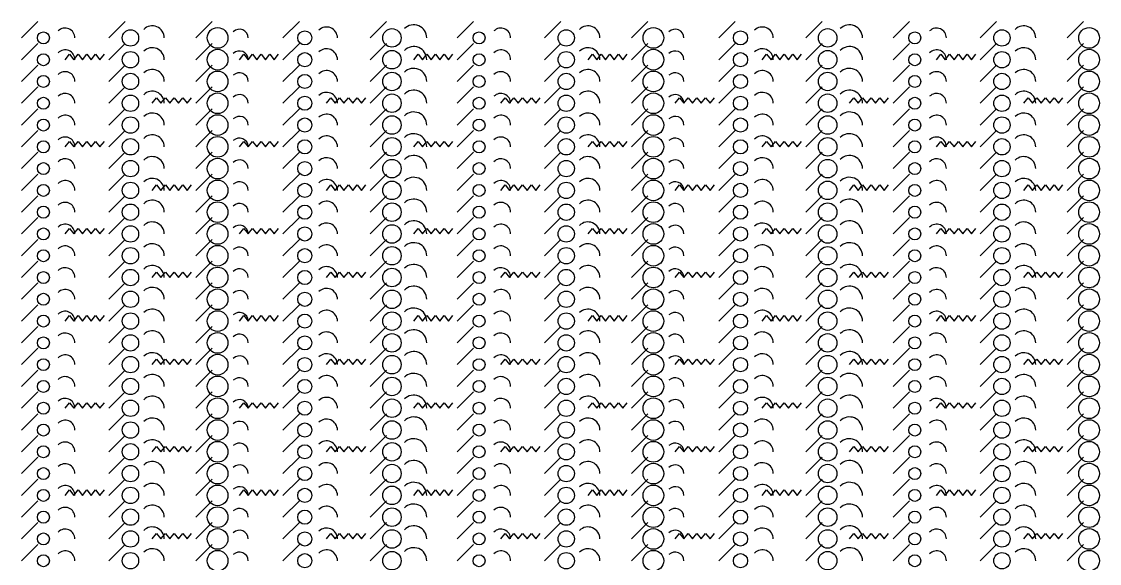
# Model space of a CAD drawing. Extents: x 0 to 1996, y -10 to 7965.
# Drawn here: x 0 to 990, y 1498 to 1995 of the extents above; entities that cross this region are included whole.
import ezdxf

# ---------------------------------------------------------------- set-up
doc = ezdxf.new("R2010")
doc.units = 0

msp = doc.modelspace()

# ---------------------------------------------------------------- linework, layer by layer
for p, q in [((0, 1980), (15, 1995)), ((80, 1980), (95, 1995)), ((160, 1980), (175, 1995)), ((240, 1980), (255, 1995)), ((320, 1980), (335, 1995)), ((400, 1980), (415, 1995)), ((480, 1980), (495, 1995)), ((560, 1980), (575, 1995)), ((640, 1980), (655, 1995)), ((720, 1980), (735, 1995)), ((800, 1980), (815, 1995)), ((880, 1980), (895, 1995)), ((960, 1980), (975, 1995)), ((0, 1960), (15, 1975)), ((80, 1960), (95, 1975)), ((160, 1960), (175, 1975)), ((240, 1960), (255, 1975)), ((320, 1960), (335, 1975)), ((400, 1960), (415, 1975)), ((480, 1960), (495, 1975)), ((560, 1960), (575, 1975)), ((640, 1960), (655, 1975)), ((720, 1960), (735, 1975)), ((800, 1960), (815, 1975)), ((880, 1960), (895, 1975)), ((960, 1960), (975, 1975)), ((0, 1940), (15, 1955)), ((80, 1940), (95, 1955)), ((160, 1940), (175, 1955)), ((240, 1940), (255, 1955)), ((320, 1940), (335, 1955)), ((400, 1940), (415, 1955)), ((480, 1940), (495, 1955)), ((560, 1940), (575, 1955)), ((640, 1940), (655, 1955)), ((720, 1940), (735, 1955)), ((800, 1940), (815, 1955)), ((880, 1940), (895, 1955)), ((960, 1940), (975, 1955)), ((0, 1920), (15, 1935)), ((80, 1920), (95, 1935)), ((160, 1920), (175, 1935)), ((240, 1920), (255, 1935)), ((320, 1920), (335, 1935)), ((400, 1920), (415, 1935)), ((480, 1920), (495, 1935)), ((560, 1920), (575, 1935)), ((640, 1920), (655, 1935)), ((720, 1920), (735, 1935)), ((800, 1920), (815, 1935)), ((880, 1920), (895, 1935)), ((960, 1920), (975, 1935)), ((0, 1900), (15, 1915)), ((80, 1900), (95, 1915)), ((160, 1900), (175, 1915)), ((240, 1900), (255, 1915)), ((320, 1900), (335, 1915)), ((400, 1900), (415, 1915)), ((480, 1900), (495, 1915)), ((560, 1900), (575, 1915)), ((640, 1900), (655, 1915)), ((720, 1900), (735, 1915)), ((800, 1900), (815, 1915)), ((880, 1900), (895, 1915)), ((960, 1900), (975, 1915)), ((0, 1880), (15, 1895)), ((80, 1880), (95, 1895)), ((160, 1880), (175, 1895)), ((240, 1880), (255, 1895)), ((320, 1880), (335, 1895)), ((400, 1880), (415, 1895)), ((480, 1880), (495, 1895)), ((560, 1880), (575, 1895)), ((640, 1880), (655, 1895)), ((720, 1880), (735, 1895)), ((800, 1880), (815, 1895)), ((880, 1880), (895, 1895)), ((960, 1880), (975, 1895)), ((0, 1860), (15, 1875)), ((80, 1860), (95, 1875)), ((160, 1860), (175, 1875)), ((240, 1860), (255, 1875)), ((320, 1860), (335, 1875)), ((400, 1860), (415, 1875)), ((480, 1860), (495, 1875)), ((560, 1860), (575, 1875)), ((640, 1860), (655, 1875)), ((720, 1860), (735, 1875)), ((800, 1860), (815, 1875)), ((880, 1860), (895, 1875)), ((960, 1860), (975, 1875)), ((0, 1840), (15, 1855)), ((80, 1840), (95, 1855)), ((160, 1840), (175, 1855)), ((240, 1840), (255, 1855)), ((320, 1840), (335, 1855)), ((400, 1840), (415, 1855)), ((480, 1840), (495, 1855)), ((560, 1840), (575, 1855)), ((640, 1840), (655, 1855)), ((720, 1840), (735, 1855)), ((800, 1840), (815, 1855)), ((880, 1840), (895, 1855)), ((960, 1840), (975, 1855)), ((0, 1820), (15, 1835)), ((80, 1820), (95, 1835)), ((160, 1820), (175, 1835)), ((240, 1820), (255, 1835)), ((320, 1820), (335, 1835)), ((400, 1820), (415, 1835)), ((480, 1820), (495, 1835)), ((560, 1820), (575, 1835)), ((640, 1820), (655, 1835)), ((720, 1820), (735, 1835)), ((800, 1820), (815, 1835)), ((880, 1820), (895, 1835)), ((960, 1820), (975, 1835)), ((0, 1800), (15, 1815)), ((80, 1800), (95, 1815)), ((160, 1800), (175, 1815)), ((240, 1800), (255, 1815)), ((320, 1800), (335, 1815)), ((400, 1800), (415, 1815)), ((480, 1800), (495, 1815)), ((560, 1800), (575, 1815)), ((640, 1800), (655, 1815)), ((720, 1800), (735, 1815)), ((800, 1800), (815, 1815)), ((880, 1800), (895, 1815)), ((960, 1800), (975, 1815)), ((0, 1780), (15, 1795)), ((80, 1780), (95, 1795)), ((160, 1780), (175, 1795)), ((240, 1780), (255, 1795)), ((320, 1780), (335, 1795)), ((400, 1780), (415, 1795)), ((480, 1780), (495, 1795)), ((560, 1780), (575, 1795)), ((640, 1780), (655, 1795)), ((720, 1780), (735, 1795)), ((800, 1780), (815, 1795)), ((880, 1780), (895, 1795)), ((960, 1780), (975, 1795)), ((0, 1760), (15, 1775)), ((80, 1760), (95, 1775)), ((160, 1760), (175, 1775)), ((240, 1760), (255, 1775)), ((320, 1760), (335, 1775)), ((400, 1760), (415, 1775)), ((480, 1760), (495, 1775)), ((560, 1760), (575, 1775)), ((640, 1760), (655, 1775)), ((720, 1760), (735, 1775)), ((800, 1760), (815, 1775)), ((880, 1760), (895, 1775)), ((960, 1760), (975, 1775)), ((0, 1740), (15, 1755)), ((80, 1740), (95, 1755)), ((160, 1740), (175, 1755)), ((240, 1740), (255, 1755)), ((320, 1740), (335, 1755)), ((400, 1740), (415, 1755)), ((480, 1740), (495, 1755)), ((560, 1740), (575, 1755)), ((640, 1740), (655, 1755)), ((720, 1740), (735, 1755)), ((800, 1740), (815, 1755)), ((880, 1740), (895, 1755)), ((960, 1740), (975, 1755)), ((0, 1720), (15, 1735)), ((80, 1720), (95, 1735)), ((160, 1720), (175, 1735)), ((240, 1720), (255, 1735)), ((320, 1720), (335, 1735)), ((400, 1720), (415, 1735)), ((480, 1720), (495, 1735)), ((560, 1720), (575, 1735)), ((640, 1720), (655, 1735)), ((720, 1720), (735, 1735)), ((800, 1720), (815, 1735)), ((880, 1720), (895, 1735)), ((960, 1720), (975, 1735)), ((0, 1700), (15, 1715)), ((80, 1700), (95, 1715)), ((160, 1700), (175, 1715)), ((240, 1700), (255, 1715)), ((320, 1700), (335, 1715)), ((400, 1700), (415, 1715)), ((480, 1700), (495, 1715)), ((560, 1700), (575, 1715)), ((640, 1700), (655, 1715)), ((720, 1700), (735, 1715)), ((800, 1700), (815, 1715)), ((880, 1700), (895, 1715)), ((960, 1700), (975, 1715)), ((0, 1680), (15, 1695)), ((80, 1680), (95, 1695)), ((160, 1680), (175, 1695)), ((240, 1680), (255, 1695)), ((320, 1680), (335, 1695)), ((400, 1680), (415, 1695)), ((480, 1680), (495, 1695)), ((560, 1680), (575, 1695)), ((640, 1680), (655, 1695)), ((720, 1680), (735, 1695)), ((800, 1680), (815, 1695)), ((880, 1680), (895, 1695)), ((960, 1680), (975, 1695)), ((0, 1660), (15, 1675)), ((80, 1660), (95, 1675)), ((160, 1660), (175, 1675)), ((240, 1660), (255, 1675)), ((320, 1660), (335, 1675)), ((400, 1660), (415, 1675)), ((480, 1660), (495, 1675)), ((560, 1660), (575, 1675)), ((640, 1660), (655, 1675)), ((720, 1660), (735, 1675)), ((800, 1660), (815, 1675)), ((880, 1660), (895, 1675)), ((960, 1660), (975, 1675)), ((0, 1640), (15, 1655)), ((80, 1640), (95, 1655)), ((160, 1640), (175, 1655)), ((240, 1640), (255, 1655)), ((320, 1640), (335, 1655)), ((400, 1640), (415, 1655)), ((480, 1640), (495, 1655)), ((560, 1640), (575, 1655)), ((640, 1640), (655, 1655)), ((720, 1640), (735, 1655)), ((800, 1640), (815, 1655)), ((880, 1640), (895, 1655)), ((960, 1640), (975, 1655)), ((0, 1620), (15, 1635)), ((80, 1620), (95, 1635)), ((160, 1620), (175, 1635)), ((240, 1620), (255, 1635)), ((320, 1620), (335, 1635)), ((400, 1620), (415, 1635)), ((480, 1620), (495, 1635)), ((560, 1620), (575, 1635)), ((640, 1620), (655, 1635)), ((720, 1620), (735, 1635)), ((800, 1620), (815, 1635)), ((880, 1620), (895, 1635)), ((960, 1620), (975, 1635)), ((0, 1600), (15, 1615)), ((80, 1600), (95, 1615)), ((160, 1600), (175, 1615)), ((240, 1600), (255, 1615)), ((320, 1600), (335, 1615)), ((400, 1600), (415, 1615)), ((480, 1600), (495, 1615)), ((560, 1600), (575, 1615)), ((640, 1600), (655, 1615)), ((720, 1600), (735, 1615)), ((800, 1600), (815, 1615)), ((880, 1600), (895, 1615)), ((960, 1600), (975, 1615)), ((0, 1580), (15, 1595)), ((80, 1580), (95, 1595)), ((160, 1580), (175, 1595)), ((240, 1580), (255, 1595)), ((320, 1580), (335, 1595)), ((400, 1580), (415, 1595)), ((480, 1580), (495, 1595)), ((560, 1580), (575, 1595)), ((640, 1580), (655, 1595)), ((720, 1580), (735, 1595)), ((800, 1580), (815, 1595)), ((880, 1580), (895, 1595)), ((960, 1580), (975, 1595)), ((0, 1560), (15, 1575)), ((80, 1560), (95, 1575)), ((160, 1560), (175, 1575)), ((240, 1560), (255, 1575)), ((320, 1560), (335, 1575)), ((400, 1560), (415, 1575)), ((480, 1560), (495, 1575)), ((560, 1560), (575, 1575)), ((640, 1560), (655, 1575)), ((720, 1560), (735, 1575)), ((800, 1560), (815, 1575)), ((880, 1560), (895, 1575)), ((960, 1560), (975, 1575)), ((0, 1540), (15, 1555)), ((80, 1540), (95, 1555)), ((160, 1540), (175, 1555)), ((240, 1540), (255, 1555)), ((320, 1540), (335, 1555)), ((400, 1540), (415, 1555)), ((480, 1540), (495, 1555)), ((560, 1540), (575, 1555)), ((640, 1540), (655, 1555)), ((720, 1540), (735, 1555)), ((800, 1540), (815, 1555)), ((880, 1540), (895, 1555)), ((960, 1540), (975, 1555)), ((0, 1520), (15, 1535)), ((80, 1520), (95, 1535)), ((160, 1520), (175, 1535)), ((240, 1520), (255, 1535)), ((320, 1520), (335, 1535)), ((400, 1520), (415, 1535)), ((480, 1520), (495, 1535)), ((560, 1520), (575, 1535)), ((640, 1520), (655, 1535)), ((720, 1520), (735, 1535)), ((800, 1520), (815, 1535)), ((880, 1520), (895, 1535)), ((960, 1520), (975, 1535)), ((0, 1500), (15, 1515)), ((80, 1500), (95, 1515)), ((160, 1500), (175, 1515)), ((240, 1500), (255, 1515)), ((320, 1500), (335, 1515)), ((400, 1500), (415, 1515)), ((480, 1500), (495, 1515)), ((560, 1500), (575, 1515)), ((640, 1500), (655, 1515)), ((720, 1500), (735, 1515)), ((800, 1500), (815, 1515)), ((880, 1500), (895, 1515)), ((960, 1500), (975, 1515))]:
    msp.add_line(p, q)
for points in [[(40, 1960), (44, 1965), (48, 1960), (52, 1965), (56, 1960), (60, 1965), (64, 1960), (68, 1965), (72, 1960), (76, 1965)], [(200, 1960), (204, 1965), (208, 1960), (212, 1965), (216, 1960), (220, 1965), (224, 1960), (228, 1965), (232, 1960), (236, 1965)], [(360, 1960), (364, 1965), (368, 1960), (372, 1965), (376, 1960), (380, 1965), (384, 1960), (388, 1965), (392, 1960), (396, 1965)], [(520, 1960), (524, 1965), (528, 1960), (532, 1965), (536, 1960), (540, 1965), (544, 1960), (548, 1965), (552, 1960), (556, 1965)], [(680, 1960), (684, 1965), (688, 1960), (692, 1965), (696, 1960), (700, 1965), (704, 1960), (708, 1965), (712, 1960), (716, 1965)], [(840, 1960), (844, 1965), (848, 1960), (852, 1965), (856, 1960), (860, 1965), (864, 1960), (868, 1965), (872, 1960), (876, 1965)], [(120, 1920), (124, 1925), (128, 1920), (132, 1925), (136, 1920), (140, 1925), (144, 1920), (148, 1925), (152, 1920), (156, 1925)], [(280, 1920), (284, 1925), (288, 1920), (292, 1925), (296, 1920), (300, 1925), (304, 1920), (308, 1925), (312, 1920), (316, 1925)], [(440, 1920), (444, 1925), (448, 1920), (452, 1925), (456, 1920), (460, 1925), (464, 1920), (468, 1925), (472, 1920), (476, 1925)], [(600, 1920), (604, 1925), (608, 1920), (612, 1925), (616, 1920), (620, 1925), (624, 1920), (628, 1925), (632, 1920), (636, 1925)], [(760, 1920), (764, 1925), (768, 1920), (772, 1925), (776, 1920), (780, 1925), (784, 1920), (788, 1925), (792, 1920), (796, 1925)], [(920, 1920), (924, 1925), (928, 1920), (932, 1925), (936, 1920), (940, 1925), (944, 1920), (948, 1925), (952, 1920), (956, 1925)], [(40, 1880), (44, 1885), (48, 1880), (52, 1885), (56, 1880), (60, 1885), (64, 1880), (68, 1885), (72, 1880), (76, 1885)], [(200, 1880), (204, 1885), (208, 1880), (212, 1885), (216, 1880), (220, 1885), (224, 1880), (228, 1885), (232, 1880), (236, 1885)], [(360, 1880), (364, 1885), (368, 1880), (372, 1885), (376, 1880), (380, 1885), (384, 1880), (388, 1885), (392, 1880), (396, 1885)], [(520, 1880), (524, 1885), (528, 1880), (532, 1885), (536, 1880), (540, 1885), (544, 1880), (548, 1885), (552, 1880), (556, 1885)], [(680, 1880), (684, 1885), (688, 1880), (692, 1885), (696, 1880), (700, 1885), (704, 1880), (708, 1885), (712, 1880), (716, 1885)], [(840, 1880), (844, 1885), (848, 1880), (852, 1885), (856, 1880), (860, 1885), (864, 1880), (868, 1885), (872, 1880), (876, 1885)], [(120, 1840), (124, 1845), (128, 1840), (132, 1845), (136, 1840), (140, 1845), (144, 1840), (148, 1845), (152, 1840), (156, 1845)], [(280, 1840), (284, 1845), (288, 1840), (292, 1845), (296, 1840), (300, 1845), (304, 1840), (308, 1845), (312, 1840), (316, 1845)], [(440, 1840), (444, 1845), (448, 1840), (452, 1845), (456, 1840), (460, 1845), (464, 1840), (468, 1845), (472, 1840), (476, 1845)], [(600, 1840), (604, 1845), (608, 1840), (612, 1845), (616, 1840), (620, 1845), (624, 1840), (628, 1845), (632, 1840), (636, 1845)], [(760, 1840), (764, 1845), (768, 1840), (772, 1845), (776, 1840), (780, 1845), (784, 1840), (788, 1845), (792, 1840), (796, 1845)], [(920, 1840), (924, 1845), (928, 1840), (932, 1845), (936, 1840), (940, 1845), (944, 1840), (948, 1845), (952, 1840), (956, 1845)], [(40, 1800), (44, 1805), (48, 1800), (52, 1805), (56, 1800), (60, 1805), (64, 1800), (68, 1805), (72, 1800), (76, 1805)], [(200, 1800), (204, 1805), (208, 1800), (212, 1805), (216, 1800), (220, 1805), (224, 1800), (228, 1805), (232, 1800), (236, 1805)], [(360, 1800), (364, 1805), (368, 1800), (372, 1805), (376, 1800), (380, 1805), (384, 1800), (388, 1805), (392, 1800), (396, 1805)], [(520, 1800), (524, 1805), (528, 1800), (532, 1805), (536, 1800), (540, 1805), (544, 1800), (548, 1805), (552, 1800), (556, 1805)], [(680, 1800), (684, 1805), (688, 1800), (692, 1805), (696, 1800), (700, 1805), (704, 1800), (708, 1805), (712, 1800), (716, 1805)], [(840, 1800), (844, 1805), (848, 1800), (852, 1805), (856, 1800), (860, 1805), (864, 1800), (868, 1805), (872, 1800), (876, 1805)], [(120, 1760), (124, 1765), (128, 1760), (132, 1765), (136, 1760), (140, 1765), (144, 1760), (148, 1765), (152, 1760), (156, 1765)], [(280, 1760), (284, 1765), (288, 1760), (292, 1765), (296, 1760), (300, 1765), (304, 1760), (308, 1765), (312, 1760), (316, 1765)], [(440, 1760), (444, 1765), (448, 1760), (452, 1765), (456, 1760), (460, 1765), (464, 1760), (468, 1765), (472, 1760), (476, 1765)], [(600, 1760), (604, 1765), (608, 1760), (612, 1765), (616, 1760), (620, 1765), (624, 1760), (628, 1765), (632, 1760), (636, 1765)], [(760, 1760), (764, 1765), (768, 1760), (772, 1765), (776, 1760), (780, 1765), (784, 1760), (788, 1765), (792, 1760), (796, 1765)], [(920, 1760), (924, 1765), (928, 1760), (932, 1765), (936, 1760), (940, 1765), (944, 1760), (948, 1765), (952, 1760), (956, 1765)], [(40, 1720), (44, 1725), (48, 1720), (52, 1725), (56, 1720), (60, 1725), (64, 1720), (68, 1725), (72, 1720), (76, 1725)], [(200, 1720), (204, 1725), (208, 1720), (212, 1725), (216, 1720), (220, 1725), (224, 1720), (228, 1725), (232, 1720), (236, 1725)], [(360, 1720), (364, 1725), (368, 1720), (372, 1725), (376, 1720), (380, 1725), (384, 1720), (388, 1725), (392, 1720), (396, 1725)], [(520, 1720), (524, 1725), (528, 1720), (532, 1725), (536, 1720), (540, 1725), (544, 1720), (548, 1725), (552, 1720), (556, 1725)], [(680, 1720), (684, 1725), (688, 1720), (692, 1725), (696, 1720), (700, 1725), (704, 1720), (708, 1725), (712, 1720), (716, 1725)], [(840, 1720), (844, 1725), (848, 1720), (852, 1725), (856, 1720), (860, 1725), (864, 1720), (868, 1725), (872, 1720), (876, 1725)], [(120, 1680), (124, 1685), (128, 1680), (132, 1685), (136, 1680), (140, 1685), (144, 1680), (148, 1685), (152, 1680), (156, 1685)], [(280, 1680), (284, 1685), (288, 1680), (292, 1685), (296, 1680), (300, 1685), (304, 1680), (308, 1685), (312, 1680), (316, 1685)], [(440, 1680), (444, 1685), (448, 1680), (452, 1685), (456, 1680), (460, 1685), (464, 1680), (468, 1685), (472, 1680), (476, 1685)], [(600, 1680), (604, 1685), (608, 1680), (612, 1685), (616, 1680), (620, 1685), (624, 1680), (628, 1685), (632, 1680), (636, 1685)], [(760, 1680), (764, 1685), (768, 1680), (772, 1685), (776, 1680), (780, 1685), (784, 1680), (788, 1685), (792, 1680), (796, 1685)], [(920, 1680), (924, 1685), (928, 1680), (932, 1685), (936, 1680), (940, 1685), (944, 1680), (948, 1685), (952, 1680), (956, 1685)], [(40, 1640), (44, 1645), (48, 1640), (52, 1645), (56, 1640), (60, 1645), (64, 1640), (68, 1645), (72, 1640), (76, 1645)], [(200, 1640), (204, 1645), (208, 1640), (212, 1645), (216, 1640), (220, 1645), (224, 1640), (228, 1645), (232, 1640), (236, 1645)], [(360, 1640), (364, 1645), (368, 1640), (372, 1645), (376, 1640), (380, 1645), (384, 1640), (388, 1645), (392, 1640), (396, 1645)], [(520, 1640), (524, 1645), (528, 1640), (532, 1645), (536, 1640), (540, 1645), (544, 1640), (548, 1645), (552, 1640), (556, 1645)], [(680, 1640), (684, 1645), (688, 1640), (692, 1645), (696, 1640), (700, 1645), (704, 1640), (708, 1645), (712, 1640), (716, 1645)], [(840, 1640), (844, 1645), (848, 1640), (852, 1645), (856, 1640), (860, 1645), (864, 1640), (868, 1645), (872, 1640), (876, 1645)], [(120, 1600), (124, 1605), (128, 1600), (132, 1605), (136, 1600), (140, 1605), (144, 1600), (148, 1605), (152, 1600), (156, 1605)], [(280, 1600), (284, 1605), (288, 1600), (292, 1605), (296, 1600), (300, 1605), (304, 1600), (308, 1605), (312, 1600), (316, 1605)], [(440, 1600), (444, 1605), (448, 1600), (452, 1605), (456, 1600), (460, 1605), (464, 1600), (468, 1605), (472, 1600), (476, 1605)], [(600, 1600), (604, 1605), (608, 1600), (612, 1605), (616, 1600), (620, 1605), (624, 1600), (628, 1605), (632, 1600), (636, 1605)], [(760, 1600), (764, 1605), (768, 1600), (772, 1605), (776, 1600), (780, 1605), (784, 1600), (788, 1605), (792, 1600), (796, 1605)], [(920, 1600), (924, 1605), (928, 1600), (932, 1605), (936, 1600), (940, 1605), (944, 1600), (948, 1605), (952, 1600), (956, 1605)], [(40, 1560), (44, 1565), (48, 1560), (52, 1565), (56, 1560), (60, 1565), (64, 1560), (68, 1565), (72, 1560), (76, 1565)], [(200, 1560), (204, 1565), (208, 1560), (212, 1565), (216, 1560), (220, 1565), (224, 1560), (228, 1565), (232, 1560), (236, 1565)], [(360, 1560), (364, 1565), (368, 1560), (372, 1565), (376, 1560), (380, 1565), (384, 1560), (388, 1565), (392, 1560), (396, 1565)], [(520, 1560), (524, 1565), (528, 1560), (532, 1565), (536, 1560), (540, 1565), (544, 1560), (548, 1565), (552, 1560), (556, 1565)], [(680, 1560), (684, 1565), (688, 1560), (692, 1565), (696, 1560), (700, 1565), (704, 1560), (708, 1565), (712, 1560), (716, 1565)], [(840, 1560), (844, 1565), (848, 1560), (852, 1565), (856, 1560), (860, 1565), (864, 1560), (868, 1565), (872, 1560), (876, 1565)], [(120, 1520), (124, 1525), (128, 1520), (132, 1525), (136, 1520), (140, 1525), (144, 1520), (148, 1525), (152, 1520), (156, 1525)], [(280, 1520), (284, 1525), (288, 1520), (292, 1525), (296, 1520), (300, 1525), (304, 1520), (308, 1525), (312, 1520), (316, 1525)], [(440, 1520), (444, 1525), (448, 1520), (452, 1525), (456, 1520), (460, 1525), (464, 1520), (468, 1525), (472, 1520), (476, 1525)], [(600, 1520), (604, 1525), (608, 1520), (612, 1525), (616, 1520), (620, 1525), (624, 1520), (628, 1525), (632, 1520), (636, 1525)], [(760, 1520), (764, 1525), (768, 1520), (772, 1525), (776, 1520), (780, 1525), (784, 1520), (788, 1525), (792, 1520), (796, 1525)], [(920, 1520), (924, 1525), (928, 1520), (932, 1525), (936, 1520), (940, 1525), (944, 1520), (948, 1525), (952, 1520), (956, 1525)]]:
    msp.add_lwpolyline(points)
for centre, radius in [((180, 1980), 9.5), ((580, 1980), 9.5), ((980, 1980), 9.5), ((20, 1980), 5.5), ((100, 1980), 7.5), ((260, 1980), 6.5), ((340, 1980), 8.5), ((420, 1980), 5.5), ((500, 1980), 7.5), ((660, 1980), 6.5), ((740, 1980), 8.5), ((820, 1980), 5.5), ((900, 1980), 7.5), ((180, 1960), 9.5), ((580, 1960), 9.5), ((980, 1960), 9.5), ((20, 1960), 5.5), ((100, 1960), 7.5), ((260, 1960), 6.5), ((340, 1960), 8.5), ((420, 1960), 5.5), ((500, 1960), 7.5), ((660, 1960), 6.5), ((740, 1960), 8.5), ((820, 1960), 5.5), ((900, 1960), 7.5), ((180, 1940), 9.5), ((580, 1940), 9.5), ((980, 1940), 9.5), ((20, 1940), 5.5), ((100, 1940), 7.5), ((260, 1940), 6.5), ((340, 1940), 8.5), ((420, 1940), 5.5), ((500, 1940), 7.5), ((660, 1940), 6.5), ((740, 1940), 8.5), ((820, 1940), 5.5), ((900, 1940), 7.5), ((20, 1920), 5.5), ((100, 1920), 7.5), ((180, 1920), 9.5), ((260, 1920), 6.5), ((340, 1920), 8.5), ((420, 1920), 5.5), ((500, 1920), 7.5), ((580, 1920), 9.5), ((660, 1920), 6.5), ((740, 1920), 8.5), ((820, 1920), 5.5), ((900, 1920), 7.5), ((980, 1920), 9.5), ((20, 1900), 5.5), ((100, 1900), 7.5), ((180, 1900), 9.5), ((260, 1900), 6.5), ((340, 1900), 8.5), ((420, 1900), 5.5), ((500, 1900), 7.5), ((580, 1900), 9.5), ((660, 1900), 6.5), ((740, 1900), 8.5), ((820, 1900), 5.5), ((900, 1900), 7.5), ((980, 1900), 9.5), ((20, 1880), 5.5), ((100, 1880), 7.5), ((180, 1880), 9.5), ((260, 1880), 6.5), ((340, 1880), 8.5), ((420, 1880), 5.5), ((500, 1880), 7.5), ((580, 1880), 9.5), ((660, 1880), 6.5), ((740, 1880), 8.5), ((820, 1880), 5.5), ((900, 1880), 7.5), ((980, 1880), 9.5), ((20, 1860), 5.5), ((100, 1860), 7.5), ((180, 1860), 9.5), ((260, 1860), 6.5), ((340, 1860), 8.5), ((420, 1860), 5.5), ((500, 1860), 7.5), ((580, 1860), 9.5), ((660, 1860), 6.5), ((740, 1860), 8.5), ((820, 1860), 5.5), ((900, 1860), 7.5), ((980, 1860), 9.5), ((20, 1840), 5.5), ((100, 1840), 7.5), ((180, 1840), 9.5), ((260, 1840), 6.5), ((340, 1840), 8.5), ((420, 1840), 5.5), ((500, 1840), 7.5), ((580, 1840), 9.5), ((660, 1840), 6.5), ((740, 1840), 8.5), ((820, 1840), 5.5), ((900, 1840), 7.5), ((980, 1840), 9.5), ((20, 1820), 5.5), ((100, 1820), 7.5), ((180, 1820), 9.5), ((260, 1820), 6.5), ((340, 1820), 8.5), ((420, 1820), 5.5), ((500, 1820), 7.5), ((580, 1820), 9.5), ((660, 1820), 6.5), ((740, 1820), 8.5), ((820, 1820), 5.5), ((900, 1820), 7.5), ((980, 1820), 9.5), ((20, 1800), 5.5), ((100, 1800), 7.5), ((180, 1800), 9.5), ((260, 1800), 6.5), ((340, 1800), 8.5), ((420, 1800), 5.5), ((500, 1800), 7.5), ((580, 1800), 9.5), ((660, 1800), 6.5), ((740, 1800), 8.5), ((820, 1800), 5.5), ((900, 1800), 7.5), ((980, 1800), 9.5), ((20, 1780), 5.5), ((100, 1780), 7.5), ((180, 1780), 9.5), ((260, 1780), 6.5), ((340, 1780), 8.5), ((420, 1780), 5.5), ((500, 1780), 7.5), ((580, 1780), 9.5), ((660, 1780), 6.5), ((740, 1780), 8.5), ((820, 1780), 5.5), ((900, 1780), 7.5), ((980, 1780), 9.5), ((20, 1760), 5.5), ((100, 1760), 7.5), ((180, 1760), 9.5), ((260, 1760), 6.5), ((340, 1760), 8.5), ((420, 1760), 5.5), ((500, 1760), 7.5), ((580, 1760), 9.5), ((660, 1760), 6.5), ((740, 1760), 8.5), ((820, 1760), 5.5), ((900, 1760), 7.5), ((980, 1760), 9.5), ((20, 1740), 5.5), ((100, 1740), 7.5), ((180, 1740), 9.5), ((260, 1740), 6.5), ((340, 1740), 8.5), ((420, 1740), 5.5), ((500, 1740), 7.5), ((580, 1740), 9.5), ((660, 1740), 6.5), ((740, 1740), 8.5), ((820, 1740), 5.5), ((900, 1740), 7.5), ((980, 1740), 9.5), ((20, 1720), 5.5), ((100, 1720), 7.5), ((180, 1720), 9.5), ((260, 1720), 6.5), ((340, 1720), 8.5), ((420, 1720), 5.5), ((500, 1720), 7.5), ((580, 1720), 9.5), ((660, 1720), 6.5), ((740, 1720), 8.5), ((820, 1720), 5.5), ((900, 1720), 7.5), ((980, 1720), 9.5), ((20, 1700), 5.5), ((100, 1700), 7.5), ((180, 1700), 9.5), ((260, 1700), 6.5), ((340, 1700), 8.5), ((420, 1700), 5.5), ((500, 1700), 7.5), ((580, 1700), 9.5), ((660, 1700), 6.5), ((740, 1700), 8.5), ((820, 1700), 5.5), ((900, 1700), 7.5), ((980, 1700), 9.5), ((20, 1680), 5.5), ((100, 1680), 7.5), ((180, 1680), 9.5), ((260, 1680), 6.5), ((340, 1680), 8.5), ((420, 1680), 5.5), ((500, 1680), 7.5), ((580, 1680), 9.5), ((660, 1680), 6.5), ((740, 1680), 8.5), ((820, 1680), 5.5), ((900, 1680), 7.5), ((980, 1680), 9.5), ((20, 1660), 5.5), ((100, 1660), 7.5), ((180, 1660), 9.5), ((260, 1660), 6.5), ((340, 1660), 8.5), ((420, 1660), 5.5), ((500, 1660), 7.5), ((580, 1660), 9.5), ((660, 1660), 6.5), ((740, 1660), 8.5), ((820, 1660), 5.5), ((900, 1660), 7.5), ((980, 1660), 9.5), ((20, 1640), 5.5), ((100, 1640), 7.5), ((180, 1640), 9.5), ((260, 1640), 6.5), ((340, 1640), 8.5), ((420, 1640), 5.5), ((500, 1640), 7.5), ((580, 1640), 9.5), ((660, 1640), 6.5), ((740, 1640), 8.5), ((820, 1640), 5.5), ((900, 1640), 7.5), ((980, 1640), 9.5), ((20, 1620), 5.5), ((100, 1620), 7.5), ((180, 1620), 9.5), ((260, 1620), 6.5), ((340, 1620), 8.5), ((420, 1620), 5.5), ((500, 1620), 7.5), ((580, 1620), 9.5), ((660, 1620), 6.5), ((740, 1620), 8.5), ((820, 1620), 5.5), ((900, 1620), 7.5), ((980, 1620), 9.5), ((20, 1600), 5.5), ((100, 1600), 7.5), ((180, 1600), 9.5), ((260, 1600), 6.5), ((340, 1600), 8.5), ((420, 1600), 5.5), ((500, 1600), 7.5), ((580, 1600), 9.5), ((660, 1600), 6.5), ((740, 1600), 8.5), ((820, 1600), 5.5), ((900, 1600), 7.5), ((980, 1600), 9.5), ((20, 1580), 5.5), ((100, 1580), 7.5), ((180, 1580), 9.5), ((260, 1580), 6.5), ((340, 1580), 8.5), ((420, 1580), 5.5), ((500, 1580), 7.5), ((580, 1580), 9.5), ((660, 1580), 6.5), ((740, 1580), 8.5), ((820, 1580), 5.5), ((900, 1580), 7.5), ((980, 1580), 9.5), ((20, 1560), 5.5), ((100, 1560), 7.5), ((180, 1560), 9.5), ((260, 1560), 6.5), ((340, 1560), 8.5), ((420, 1560), 5.5), ((500, 1560), 7.5), ((580, 1560), 9.5), ((660, 1560), 6.5), ((740, 1560), 8.5), ((820, 1560), 5.5), ((900, 1560), 7.5), ((980, 1560), 9.5), ((20, 1540), 5.5), ((100, 1540), 7.5), ((180, 1540), 9.5), ((260, 1540), 6.5), ((340, 1540), 8.5), ((420, 1540), 5.5), ((500, 1540), 7.5), ((580, 1540), 9.5), ((660, 1540), 6.5), ((740, 1540), 8.5), ((820, 1540), 5.5), ((900, 1540), 7.5), ((980, 1540), 9.5), ((20, 1520), 5.5), ((100, 1520), 7.5), ((180, 1520), 9.5), ((260, 1520), 6.5), ((340, 1520), 8.5), ((420, 1520), 5.5), ((500, 1520), 7.5), ((580, 1520), 9.5), ((660, 1520), 6.5), ((740, 1520), 8.5), ((820, 1520), 5.5), ((900, 1520), 7.5), ((980, 1520), 9.5), ((20, 1500), 5.5), ((100, 1500), 7.5), ((180, 1500), 9.5), ((260, 1500), 6.5), ((340, 1500), 8.5), ((420, 1500), 5.5), ((500, 1500), 7.5), ((580, 1500), 9.5), ((660, 1500), 6.5), ((740, 1500), 8.5), ((820, 1500), 5.5), ((900, 1500), 7.5), ((980, 1500), 9.5)]:
    msp.add_circle(centre, radius)
for centre, radius in [((40, 1980), 9), ((120, 1980), 11), ((280, 1980), 10), ((360, 1980), 12), ((440, 1980), 9), ((520, 1980), 11), ((680, 1980), 10), ((760, 1980), 12), ((840, 1980), 9), ((920, 1980), 11), ((200, 1980), 8), ((600, 1980), 8), ((120, 1960), 11), ((280, 1960), 10), ((360, 1960), 12), ((520, 1960), 11), ((680, 1960), 10), ((760, 1960), 12), ((920, 1960), 11), ((40, 1960), 9), ((200, 1960), 8), ((440, 1960), 9), ((600, 1960), 8), ((840, 1960), 9), ((120, 1940), 11), ((280, 1940), 10), ((360, 1940), 12), ((520, 1940), 11), ((680, 1940), 10), ((760, 1940), 12), ((920, 1940), 11), ((40, 1940), 9), ((200, 1940), 8), ((440, 1940), 9), ((600, 1940), 8), ((840, 1940), 9), ((120, 1920), 11), ((280, 1920), 10), ((360, 1920), 12), ((520, 1920), 11), ((680, 1920), 10), ((760, 1920), 12), ((920, 1920), 11), ((40, 1920), 9), ((200, 1920), 8), ((440, 1920), 9), ((600, 1920), 8), ((840, 1920), 9), ((120, 1900), 11), ((280, 1900), 10), ((360, 1900), 12), ((520, 1900), 11), ((680, 1900), 10), ((760, 1900), 12), ((920, 1900), 11), ((40, 1900), 9), ((200, 1900), 8), ((440, 1900), 9), ((600, 1900), 8), ((840, 1900), 9), ((120, 1880), 11), ((280, 1880), 10), ((360, 1880), 12), ((520, 1880), 11), ((680, 1880), 10), ((760, 1880), 12), ((920, 1880), 11), ((40, 1880), 9), ((200, 1880), 8), ((440, 1880), 9), ((600, 1880), 8), ((840, 1880), 9), ((120, 1860), 11), ((360, 1860), 12), ((520, 1860), 11), ((760, 1860), 12), ((920, 1860), 11), ((40, 1860), 9), ((200, 1860), 8), ((280, 1860), 10), ((440, 1860), 9), ((600, 1860), 8), ((680, 1860), 10), ((840, 1860), 9), ((120, 1840), 11), ((360, 1840), 12), ((520, 1840), 11), ((760, 1840), 12), ((920, 1840), 11), ((40, 1840), 9), ((200, 1840), 8), ((280, 1840), 10), ((440, 1840), 9), ((600, 1840), 8), ((680, 1840), 10), ((840, 1840), 9), ((120, 1820), 11), ((360, 1820), 12), ((520, 1820), 11), ((760, 1820), 12), ((920, 1820), 11), ((40, 1820), 9), ((200, 1820), 8), ((280, 1820), 10), ((440, 1820), 9), ((600, 1820), 8), ((680, 1820), 10), ((840, 1820), 9), ((120, 1800), 11), ((360, 1800), 12), ((520, 1800), 11), ((760, 1800), 12), ((920, 1800), 11), ((40, 1800), 9), ((200, 1800), 8), ((280, 1800), 10), ((440, 1800), 9), ((600, 1800), 8), ((680, 1800), 10), ((840, 1800), 9), ((120, 1780), 11), ((360, 1780), 12), ((520, 1780), 11), ((760, 1780), 12), ((920, 1780), 11), ((40, 1780), 9), ((200, 1780), 8), ((280, 1780), 10), ((440, 1780), 9), ((600, 1780), 8), ((680, 1780), 10), ((840, 1780), 9), ((360, 1760), 12), ((760, 1760), 12), ((40, 1760), 9), ((120, 1760), 11), ((200, 1760), 8), ((280, 1760), 10), ((440, 1760), 9), ((520, 1760), 11), ((600, 1760), 8), ((680, 1760), 10), ((840, 1760), 9), ((920, 1760), 11), ((360, 1740), 12), ((760, 1740), 12), ((40, 1740), 9), ((120, 1740), 11), ((200, 1740), 8), ((280, 1740), 10), ((440, 1740), 9), ((520, 1740), 11), ((600, 1740), 8), ((680, 1740), 10), ((840, 1740), 9), ((920, 1740), 11), ((360, 1720), 12), ((760, 1720), 12), ((40, 1720), 9), ((120, 1720), 11), ((200, 1720), 8), ((280, 1720), 10), ((440, 1720), 9), ((520, 1720), 11), ((600, 1720), 8), ((680, 1720), 10), ((840, 1720), 9), ((920, 1720), 11), ((360, 1700), 12), ((760, 1700), 12), ((40, 1700), 9), ((120, 1700), 11), ((200, 1700), 8), ((280, 1700), 10), ((440, 1700), 9), ((520, 1700), 11), ((600, 1700), 8), ((680, 1700), 10), ((840, 1700), 9), ((920, 1700), 11), ((40, 1680), 9), ((120, 1680), 11), ((200, 1680), 8), ((280, 1680), 10), ((360, 1680), 12), ((440, 1680), 9), ((520, 1680), 11), ((600, 1680), 8), ((680, 1680), 10), ((760, 1680), 12), ((840, 1680), 9), ((920, 1680), 11), ((40, 1660), 9), ((120, 1660), 11), ((200, 1660), 8), ((280, 1660), 10), ((360, 1660), 12), ((440, 1660), 9), ((520, 1660), 11), ((600, 1660), 8), ((680, 1660), 10), ((760, 1660), 12), ((840, 1660), 9), ((920, 1660), 11), ((40, 1640), 9), ((120, 1640), 11), ((200, 1640), 8), ((280, 1640), 10), ((360, 1640), 12), ((440, 1640), 9), ((520, 1640), 11), ((600, 1640), 8), ((680, 1640), 10), ((760, 1640), 12), ((840, 1640), 9), ((920, 1640), 11), ((40, 1620), 9), ((120, 1620), 11), ((200, 1620), 8), ((280, 1620), 10), ((360, 1620), 12), ((440, 1620), 9), ((520, 1620), 11), ((600, 1620), 8), ((680, 1620), 10), ((760, 1620), 12), ((840, 1620), 9), ((920, 1620), 11), ((40, 1600), 9), ((120, 1600), 11), ((200, 1600), 8), ((280, 1600), 10), ((360, 1600), 12), ((440, 1600), 9), ((520, 1600), 11), ((600, 1600), 8), ((680, 1600), 10), ((760, 1600), 12), ((840, 1600), 9), ((920, 1600), 11), ((40, 1580), 9), ((120, 1580), 11), ((200, 1580), 8), ((280, 1580), 10), ((360, 1580), 12), ((440, 1580), 9), ((520, 1580), 11), ((600, 1580), 8), ((680, 1580), 10), ((760, 1580), 12), ((840, 1580), 9), ((920, 1580), 11), ((40, 1560), 9), ((120, 1560), 11), ((200, 1560), 8), ((280, 1560), 10), ((360, 1560), 12), ((440, 1560), 9), ((520, 1560), 11), ((600, 1560), 8), ((680, 1560), 10), ((760, 1560), 12), ((840, 1560), 9), ((920, 1560), 11), ((40, 1540), 9), ((120, 1540), 11), ((200, 1540), 8), ((280, 1540), 10), ((360, 1540), 12), ((440, 1540), 9), ((520, 1540), 11), ((600, 1540), 8), ((680, 1540), 10), ((760, 1540), 12), ((840, 1540), 9), ((920, 1540), 11), ((40, 1520), 9), ((120, 1520), 11), ((200, 1520), 8), ((280, 1520), 10), ((360, 1520), 12), ((440, 1520), 9), ((520, 1520), 11), ((600, 1520), 8), ((680, 1520), 10), ((760, 1520), 12), ((840, 1520), 9), ((920, 1520), 11), ((40, 1500), 9), ((120, 1500), 11), ((200, 1500), 8), ((280, 1500), 10), ((360, 1500), 12), ((440, 1500), 9), ((520, 1500), 11), ((600, 1500), 8), ((680, 1500), 10), ((760, 1500), 12), ((840, 1500), 9), ((920, 1500), 11)]:
    msp.add_arc(centre, radius, 0, 135)

doc.saveas('drawing.dxf')
